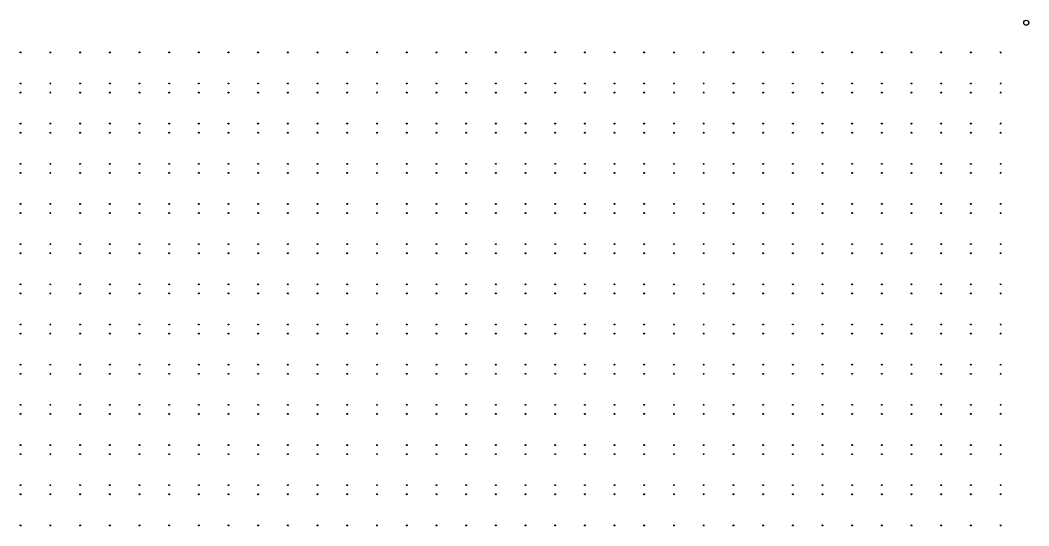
# Model space of a CAD drawing. Extents: x 50 to 173, y 50 to 173.
# Drawn here: x 112.6 to 172.6, y 142.5 to 172.6 of the extents above; entities that cross this region are included whole.
import ezdxf

# ---------------------------------------------------------------- set-up
doc = ezdxf.new("R2010")
doc.units = 0
doc.layers.get('0').update_dxf_attribs({"color": 255, "linetype": 'continuous'})

msp = doc.modelspace()

# ---------------------------------------------------------------- linework, layer by layer
msp.add_circle((172.4, 172.4), 0.15)
at = {"layer": 'PET'}
for centre in [(112.641, 170.635), (114.406, 170.635), (116.171, 170.635), (117.935, 170.635), (119.7, 170.635), (121.465, 170.635), (123.229, 170.635), (124.994, 170.635), (126.759, 170.635), (128.524, 170.635), (130.288, 170.635), (132.053, 170.635), (133.818, 170.635), (135.582, 170.635), (137.347, 170.635), (139.112, 170.635), (140.876, 170.635), (142.641, 170.635), (144.406, 170.635), (146.171, 170.635), (147.935, 170.635), (149.7, 170.635), (151.465, 170.635), (153.229, 170.635), (154.994, 170.635), (156.759, 170.635), (158.524, 170.635), (160.288, 170.635), (162.053, 170.635), (163.818, 170.635), (165.582, 170.635), (167.347, 170.635), (169.112, 170.635), (170.876, 170.635), (112.641, 168.788), (114.406, 168.788), (116.171, 168.788), (117.935, 168.788), (119.7, 168.788), (121.465, 168.788), (123.229, 168.788), (124.994, 168.788), (126.759, 168.788), (128.524, 168.788), (130.288, 168.788), (132.053, 168.788), (133.818, 168.788), (135.582, 168.788), (137.347, 168.788), (139.112, 168.788), (140.876, 168.788), (142.641, 168.788), (144.406, 168.788), (146.171, 168.788), (147.935, 168.788), (149.7, 168.788), (151.465, 168.788), (153.229, 168.788), (154.994, 168.788), (156.759, 168.788), (158.524, 168.788), (160.288, 168.788), (162.053, 168.788), (163.818, 168.788), (165.582, 168.788), (167.347, 168.788), (169.112, 168.788), (170.876, 168.788), (112.641, 168.247), (114.406, 168.247), (116.171, 168.247), (117.935, 168.247), (119.7, 168.247), (121.465, 168.247), (123.229, 168.247), (124.994, 168.247), (126.759, 168.247), (128.524, 168.247), (130.288, 168.247), (132.053, 168.247), (133.818, 168.247), (135.582, 168.247), (137.347, 168.247), (139.112, 168.247), (140.876, 168.247), (142.641, 168.247), (144.406, 168.247), (146.171, 168.247), (147.935, 168.247), (149.7, 168.247), (151.465, 168.247), (153.229, 168.247), (154.994, 168.247), (156.759, 168.247), (158.524, 168.247), (160.288, 168.247), (162.053, 168.247), (163.818, 168.247), (165.582, 168.247), (167.347, 168.247), (169.112, 168.247), (170.876, 168.247), (112.641, 166.4), (114.406, 166.4), (116.171, 166.4), (117.935, 166.4), (119.7, 166.4), (121.465, 166.4), (123.229, 166.4), (124.994, 166.4), (126.759, 166.4), (128.524, 166.4), (130.288, 166.4), (132.053, 166.4), (133.818, 166.4), (135.582, 166.4), (137.347, 166.4), (139.112, 166.4), (140.876, 166.4), (142.641, 166.4), (144.406, 166.4), (146.171, 166.4), (147.935, 166.4), (149.7, 166.4), (151.465, 166.4), (153.229, 166.4), (154.994, 166.4), (156.759, 166.4), (158.524, 166.4), (160.288, 166.4), (162.053, 166.4), (163.818, 166.4), (165.582, 166.4), (167.347, 166.4), (169.112, 166.4), (170.876, 166.4), (112.641, 165.859), (114.406, 165.859), (116.171, 165.859), (117.935, 165.859), (119.7, 165.859), (121.465, 165.859), (123.229, 165.859), (124.994, 165.859), (126.759, 165.859), (128.524, 165.859), (130.288, 165.859), (132.053, 165.859), (133.818, 165.859), (135.582, 165.859), (137.347, 165.859), (139.112, 165.859), (140.876, 165.859), (142.641, 165.859), (144.406, 165.859), (146.171, 165.859), (147.935, 165.859), (149.7, 165.859), (151.465, 165.859), (153.229, 165.859), (154.994, 165.859), (156.759, 165.859), (158.524, 165.859), (160.288, 165.859), (162.053, 165.859), (163.818, 165.859), (165.582, 165.859), (167.347, 165.859), (169.112, 165.859), (170.876, 165.859), (112.641, 164.012), (114.406, 164.012), (116.171, 164.012), (117.935, 164.012), (119.7, 164.012), (121.465, 164.012), (123.229, 164.012), (124.994, 164.012), (126.759, 164.012), (128.524, 164.012), (130.288, 164.012), (132.053, 164.012), (133.818, 164.012), (135.582, 164.012), (137.347, 164.012), (139.112, 164.012), (140.876, 164.012), (142.641, 164.012), (144.406, 164.012), (146.171, 164.012), (147.935, 164.012), (149.7, 164.012), (151.465, 164.012), (153.229, 164.012), (154.994, 164.012), (156.759, 164.012), (158.524, 164.012), (160.288, 164.012), (162.053, 164.012), (163.818, 164.012), (165.582, 164.012), (167.347, 164.012), (169.112, 164.012), (170.876, 164.012), (112.641, 163.471), (114.406, 163.471), (116.171, 163.471), (117.935, 163.471), (119.7, 163.471), (121.465, 163.471), (123.229, 163.471), (124.994, 163.471), (126.759, 163.471), (128.524, 163.471), (130.288, 163.471), (132.053, 163.471), (133.818, 163.471), (135.582, 163.471), (137.347, 163.471), (139.112, 163.471), (140.876, 163.471), (142.641, 163.471), (144.406, 163.471), (146.171, 163.471), (147.935, 163.471), (149.7, 163.471), (151.465, 163.471), (153.229, 163.471), (154.994, 163.471), (156.759, 163.471), (158.524, 163.471), (160.288, 163.471), (162.053, 163.471), (163.818, 163.471), (165.582, 163.471), (167.347, 163.471), (169.112, 163.471), (170.876, 163.471), (112.641, 161.624), (114.406, 161.624), (116.171, 161.624), (117.935, 161.624), (119.7, 161.624), (121.465, 161.624), (123.229, 161.624), (124.994, 161.624), (126.759, 161.624), (128.524, 161.624), (130.288, 161.624), (132.053, 161.624), (133.818, 161.624), (135.582, 161.624), (137.347, 161.624), (139.112, 161.624), (140.876, 161.624), (142.641, 161.624), (144.406, 161.624), (146.171, 161.624), (147.935, 161.624), (149.7, 161.624), (151.465, 161.624), (153.229, 161.624), (154.994, 161.624), (156.759, 161.624), (158.524, 161.624), (160.288, 161.624), (162.053, 161.624), (163.818, 161.624), (165.582, 161.624), (167.347, 161.624), (169.112, 161.624), (170.876, 161.624), (112.641, 161.082), (114.406, 161.082), (116.171, 161.082), (117.935, 161.082), (119.7, 161.082), (121.465, 161.082), (123.229, 161.082), (124.994, 161.082), (126.759, 161.082), (128.524, 161.082), (130.288, 161.082), (132.053, 161.082), (133.818, 161.082), (135.582, 161.082), (137.347, 161.082), (139.112, 161.082), (140.876, 161.082), (142.641, 161.082), (144.406, 161.082), (146.171, 161.082), (147.935, 161.082), (149.7, 161.082), (151.465, 161.082), (153.229, 161.082), (154.994, 161.082), (156.759, 161.082), (158.524, 161.082), (160.288, 161.082), (162.053, 161.082), (163.818, 161.082), (165.582, 161.082), (167.347, 161.082), (169.112, 161.082), (170.876, 161.082), (112.641, 159.235), (114.406, 159.235), (116.171, 159.235), (117.935, 159.235), (119.7, 159.235), (121.465, 159.235), (123.229, 159.235), (124.994, 159.235), (126.759, 159.235), (128.524, 159.235), (130.288, 159.235), (132.053, 159.235), (133.818, 159.235), (135.582, 159.235), (137.347, 159.235), (139.112, 159.235), (140.876, 159.235), (142.641, 159.235), (144.406, 159.235), (146.171, 159.235), (147.935, 159.235), (149.7, 159.235), (151.465, 159.235), (153.229, 159.235), (154.994, 159.235), (156.759, 159.235), (158.524, 159.235), (160.288, 159.235), (162.053, 159.235), (163.818, 159.235), (165.582, 159.235), (167.347, 159.235), (169.112, 159.235), (170.876, 159.235), (112.641, 158.694), (114.406, 158.694), (116.171, 158.694), (117.935, 158.694), (119.7, 158.694), (121.465, 158.694), (123.229, 158.694), (124.994, 158.694), (126.759, 158.694), (128.524, 158.694), (130.288, 158.694), (132.053, 158.694), (133.818, 158.694), (135.582, 158.694), (137.347, 158.694), (139.112, 158.694), (140.876, 158.694), (142.641, 158.694), (144.406, 158.694), (146.171, 158.694), (147.935, 158.694), (149.7, 158.694), (151.465, 158.694), (153.229, 158.694), (154.994, 158.694), (156.759, 158.694), (158.524, 158.694), (160.288, 158.694), (162.053, 158.694), (163.818, 158.694), (165.582, 158.694), (167.347, 158.694), (169.112, 158.694), (170.876, 158.694), (112.641, 156.847), (114.406, 156.847), (116.171, 156.847), (117.935, 156.847), (119.7, 156.847), (121.465, 156.847), (123.229, 156.847), (124.994, 156.847), (126.759, 156.847), (128.524, 156.847), (130.288, 156.847), (132.053, 156.847), (133.818, 156.847), (135.582, 156.847), (137.347, 156.847), (139.112, 156.847), (140.876, 156.847), (142.641, 156.847), (144.406, 156.847), (146.171, 156.847), (147.935, 156.847), (149.7, 156.847), (151.465, 156.847), (153.229, 156.847), (154.994, 156.847), (156.759, 156.847), (158.524, 156.847), (160.288, 156.847), (162.053, 156.847), (163.818, 156.847), (165.582, 156.847), (167.347, 156.847), (169.112, 156.847), (170.876, 156.847), (112.641, 156.306), (114.406, 156.306), (116.171, 156.306), (117.935, 156.306), (119.7, 156.306), (121.465, 156.306), (123.229, 156.306), (124.994, 156.306), (126.759, 156.306), (128.524, 156.306), (130.288, 156.306), (132.053, 156.306), (133.818, 156.306), (135.582, 156.306), (137.347, 156.306), (139.112, 156.306), (140.876, 156.306), (142.641, 156.306), (144.406, 156.306), (146.171, 156.306), (147.935, 156.306), (149.7, 156.306), (151.465, 156.306), (153.229, 156.306), (154.994, 156.306), (156.759, 156.306), (158.524, 156.306), (160.288, 156.306), (162.053, 156.306), (163.818, 156.306), (165.582, 156.306), (167.347, 156.306), (169.112, 156.306), (170.876, 156.306), (112.641, 154.459), (114.406, 154.459), (116.171, 154.459), (117.935, 154.459), (119.7, 154.459), (121.465, 154.459), (123.229, 154.459), (124.994, 154.459), (126.759, 154.459), (128.524, 154.459), (130.288, 154.459), (132.053, 154.459), (133.818, 154.459), (135.582, 154.459), (137.347, 154.459), (139.112, 154.459), (140.876, 154.459), (142.641, 154.459), (144.406, 154.459), (146.171, 154.459), (147.935, 154.459), (149.7, 154.459), (151.465, 154.459), (153.229, 154.459), (154.994, 154.459), (156.759, 154.459), (158.524, 154.459), (160.288, 154.459), (162.053, 154.459), (163.818, 154.459), (165.582, 154.459), (167.347, 154.459), (169.112, 154.459), (170.876, 154.459), (112.641, 153.918), (114.406, 153.918), (116.171, 153.918), (117.935, 153.918), (119.7, 153.918), (121.465, 153.918), (123.229, 153.918), (124.994, 153.918), (126.759, 153.918), (128.524, 153.918), (130.288, 153.918), (132.053, 153.918), (133.818, 153.918), (135.582, 153.918), (137.347, 153.918), (139.112, 153.918), (140.876, 153.918), (142.641, 153.918), (144.406, 153.918), (146.171, 153.918), (147.935, 153.918), (149.7, 153.918), (151.465, 153.918), (153.229, 153.918), (154.994, 153.918), (156.759, 153.918), (158.524, 153.918), (160.288, 153.918), (162.053, 153.918), (163.818, 153.918), (165.582, 153.918), (167.347, 153.918), (169.112, 153.918), (170.876, 153.918), (112.641, 152.071), (114.406, 152.071), (116.171, 152.071), (117.935, 152.071), (119.7, 152.071), (121.465, 152.071), (123.229, 152.071), (124.994, 152.071), (126.759, 152.071), (128.524, 152.071), (130.288, 152.071), (132.053, 152.071), (133.818, 152.071), (135.582, 152.071), (137.347, 152.071), (139.112, 152.071), (140.876, 152.071), (142.641, 152.071), (144.406, 152.071), (146.171, 152.071), (147.935, 152.071), (149.7, 152.071), (151.465, 152.071), (153.229, 152.071), (154.994, 152.071), (156.759, 152.071), (158.524, 152.071), (160.288, 152.071), (162.053, 152.071), (163.818, 152.071), (165.582, 152.071), (167.347, 152.071), (169.112, 152.071), (170.876, 152.071), (112.641, 151.529), (114.406, 151.529), (116.171, 151.529), (117.935, 151.529), (119.7, 151.529), (121.465, 151.529), (123.229, 151.529), (124.994, 151.529), (126.759, 151.529), (128.524, 151.529), (130.288, 151.529), (132.053, 151.529), (133.818, 151.529), (135.582, 151.529), (137.347, 151.529), (139.112, 151.529), (140.876, 151.529), (142.641, 151.529), (144.406, 151.529), (146.171, 151.529), (147.935, 151.529), (149.7, 151.529), (151.465, 151.529), (153.229, 151.529), (154.994, 151.529), (156.759, 151.529), (158.524, 151.529), (160.288, 151.529), (162.053, 151.529), (163.818, 151.529), (165.582, 151.529), (167.347, 151.529), (169.112, 151.529), (170.876, 151.529), (112.641, 149.682), (114.406, 149.682), (116.171, 149.682), (117.935, 149.682), (119.7, 149.682), (121.465, 149.682), (123.229, 149.682), (124.994, 149.682), (126.759, 149.682), (128.524, 149.682), (130.288, 149.682), (132.053, 149.682), (133.818, 149.682), (135.582, 149.682), (137.347, 149.682), (139.112, 149.682), (140.876, 149.682), (142.641, 149.682), (144.406, 149.682), (146.171, 149.682), (147.935, 149.682), (149.7, 149.682), (151.465, 149.682), (153.229, 149.682), (154.994, 149.682), (156.759, 149.682), (158.524, 149.682), (160.288, 149.682), (162.053, 149.682), (163.818, 149.682), (165.582, 149.682), (167.347, 149.682), (169.112, 149.682), (170.876, 149.682), (112.641, 149.141), (114.406, 149.141), (116.171, 149.141), (117.935, 149.141), (119.7, 149.141), (121.465, 149.141), (123.229, 149.141), (124.994, 149.141), (126.759, 149.141), (128.524, 149.141), (130.288, 149.141), (132.053, 149.141), (133.818, 149.141), (135.582, 149.141), (137.347, 149.141), (139.112, 149.141), (140.876, 149.141), (142.641, 149.141), (144.406, 149.141), (146.171, 149.141), (147.935, 149.141), (149.7, 149.141), (151.465, 149.141), (153.229, 149.141), (154.994, 149.141), (156.759, 149.141), (158.524, 149.141), (160.288, 149.141), (162.053, 149.141), (163.818, 149.141), (165.582, 149.141), (167.347, 149.141), (169.112, 149.141), (170.876, 149.141), (112.641, 147.294), (114.406, 147.294), (116.171, 147.294), (117.935, 147.294), (119.7, 147.294), (121.465, 147.294), (123.229, 147.294), (124.994, 147.294), (126.759, 147.294), (128.524, 147.294), (130.288, 147.294), (132.053, 147.294), (133.818, 147.294), (135.582, 147.294), (137.347, 147.294), (139.112, 147.294), (140.876, 147.294), (142.641, 147.294), (144.406, 147.294), (146.171, 147.294), (147.935, 147.294), (149.7, 147.294), (151.465, 147.294), (153.229, 147.294), (154.994, 147.294), (156.759, 147.294), (158.524, 147.294), (160.288, 147.294), (162.053, 147.294), (163.818, 147.294), (165.582, 147.294), (167.347, 147.294), (169.112, 147.294), (170.876, 147.294), (112.641, 146.753), (114.406, 146.753), (116.171, 146.753), (117.935, 146.753), (119.7, 146.753), (121.465, 146.753), (123.229, 146.753), (124.994, 146.753), (126.759, 146.753), (128.524, 146.753), (130.288, 146.753), (132.053, 146.753), (133.818, 146.753), (135.582, 146.753), (137.347, 146.753), (139.112, 146.753), (140.876, 146.753), (142.641, 146.753), (144.406, 146.753), (146.171, 146.753), (147.935, 146.753), (149.7, 146.753), (151.465, 146.753), (153.229, 146.753), (154.994, 146.753), (156.759, 146.753), (158.524, 146.753), (160.288, 146.753), (162.053, 146.753), (163.818, 146.753), (165.582, 146.753), (167.347, 146.753), (169.112, 146.753), (170.876, 146.753), (112.641, 144.906), (114.406, 144.906), (116.171, 144.906), (117.935, 144.906), (119.7, 144.906), (121.465, 144.906), (123.229, 144.906), (124.994, 144.906), (126.759, 144.906), (128.524, 144.906), (130.288, 144.906), (132.053, 144.906), (133.818, 144.906), (135.582, 144.906), (137.347, 144.906), (139.112, 144.906), (140.876, 144.906), (142.641, 144.906), (144.406, 144.906), (146.171, 144.906), (147.935, 144.906), (149.7, 144.906), (151.465, 144.906), (153.229, 144.906), (154.994, 144.906), (156.759, 144.906), (158.524, 144.906), (160.288, 144.906), (162.053, 144.906), (163.818, 144.906), (165.582, 144.906), (167.347, 144.906), (169.112, 144.906), (170.876, 144.906), (112.641, 144.365), (114.406, 144.365), (116.171, 144.365), (117.935, 144.365), (119.7, 144.365), (121.465, 144.365), (123.229, 144.365), (124.994, 144.365), (126.759, 144.365), (128.524, 144.365), (130.288, 144.365), (132.053, 144.365), (133.818, 144.365), (135.582, 144.365), (137.347, 144.365), (139.112, 144.365), (140.876, 144.365), (142.641, 144.365), (144.406, 144.365), (146.171, 144.365), (147.935, 144.365), (149.7, 144.365), (151.465, 144.365), (153.229, 144.365), (154.994, 144.365), (156.759, 144.365), (158.524, 144.365), (160.288, 144.365), (162.053, 144.365), (163.818, 144.365), (165.582, 144.365), (167.347, 144.365), (169.112, 144.365), (170.876, 144.365), (112.641, 142.518), (114.406, 142.518), (116.171, 142.518), (117.935, 142.518), (119.7, 142.518), (121.465, 142.518), (123.229, 142.518), (124.994, 142.518), (126.759, 142.518), (128.524, 142.518), (130.288, 142.518), (132.053, 142.518), (133.818, 142.518), (135.582, 142.518), (137.347, 142.518), (139.112, 142.518), (140.876, 142.518), (142.641, 142.518), (144.406, 142.518), (146.171, 142.518), (147.935, 142.518), (149.7, 142.518), (151.465, 142.518), (153.229, 142.518), (154.994, 142.518), (156.759, 142.518), (158.524, 142.518), (160.288, 142.518), (162.053, 142.518), (163.818, 142.518), (165.582, 142.518), (167.347, 142.518), (169.112, 142.518), (170.876, 142.518)]:
    msp.add_circle(centre, 0.005, dxfattribs=at)
at = {"layer": 'V3'}
for centre in [(112.641, 170.635), (114.406, 170.635), (116.171, 170.635), (117.935, 170.635), (119.7, 170.635), (121.465, 170.635), (123.229, 170.635), (124.994, 170.635), (126.759, 170.635), (128.524, 170.635), (130.288, 170.635), (132.053, 170.635), (133.818, 170.635), (135.582, 170.635), (137.347, 170.635), (139.112, 170.635), (140.876, 170.635), (142.641, 170.635), (144.406, 170.635), (146.171, 170.635), (147.935, 170.635), (149.7, 170.635), (151.465, 170.635), (153.229, 170.635), (154.994, 170.635), (156.759, 170.635), (158.524, 170.635), (160.288, 170.635), (162.053, 170.635), (163.818, 170.635), (165.582, 170.635), (167.347, 170.635), (169.112, 170.635), (170.876, 170.635), (112.641, 168.788), (114.406, 168.788), (116.171, 168.788), (117.935, 168.788), (119.7, 168.788), (121.465, 168.788), (123.229, 168.788), (124.994, 168.788), (126.759, 168.788), (128.524, 168.788), (130.288, 168.788), (132.053, 168.788), (133.818, 168.788), (135.582, 168.788), (137.347, 168.788), (139.112, 168.788), (140.876, 168.788), (142.641, 168.788), (144.406, 168.788), (146.171, 168.788), (147.935, 168.788), (149.7, 168.788), (151.465, 168.788), (153.229, 168.788), (154.994, 168.788), (156.759, 168.788), (158.524, 168.788), (160.288, 168.788), (162.053, 168.788), (163.818, 168.788), (165.582, 168.788), (167.347, 168.788), (169.112, 168.788), (170.876, 168.788), (112.641, 168.247), (114.406, 168.247), (116.171, 168.247), (117.935, 168.247), (119.7, 168.247), (121.465, 168.247), (123.229, 168.247), (124.994, 168.247), (126.759, 168.247), (128.524, 168.247), (130.288, 168.247), (132.053, 168.247), (133.818, 168.247), (135.582, 168.247), (137.347, 168.247), (139.112, 168.247), (140.876, 168.247), (142.641, 168.247), (144.406, 168.247), (146.171, 168.247), (147.935, 168.247), (149.7, 168.247), (151.465, 168.247), (153.229, 168.247), (154.994, 168.247), (156.759, 168.247), (158.524, 168.247), (160.288, 168.247), (162.053, 168.247), (163.818, 168.247), (165.582, 168.247), (167.347, 168.247), (169.112, 168.247), (170.876, 168.247), (112.641, 166.4), (114.406, 166.4), (116.171, 166.4), (117.935, 166.4), (119.7, 166.4), (121.465, 166.4), (123.229, 166.4), (124.994, 166.4), (126.759, 166.4), (128.524, 166.4), (130.288, 166.4), (132.053, 166.4), (133.818, 166.4), (135.582, 166.4), (137.347, 166.4), (139.112, 166.4), (140.876, 166.4), (142.641, 166.4), (144.406, 166.4), (146.171, 166.4), (147.935, 166.4), (149.7, 166.4), (151.465, 166.4), (153.229, 166.4), (154.994, 166.4), (156.759, 166.4), (158.524, 166.4), (160.288, 166.4), (162.053, 166.4), (163.818, 166.4), (165.582, 166.4), (167.347, 166.4), (169.112, 166.4), (170.876, 166.4), (112.641, 165.859), (114.406, 165.859), (116.171, 165.859), (117.935, 165.859), (119.7, 165.859), (121.465, 165.859), (123.229, 165.859), (124.994, 165.859), (126.759, 165.859), (128.524, 165.859), (130.288, 165.859), (132.053, 165.859), (133.818, 165.859), (135.582, 165.859), (137.347, 165.859), (139.112, 165.859), (140.876, 165.859), (142.641, 165.859), (144.406, 165.859), (146.171, 165.859), (147.935, 165.859), (149.7, 165.859), (151.465, 165.859), (153.229, 165.859), (154.994, 165.859), (156.759, 165.859), (158.524, 165.859), (160.288, 165.859), (162.053, 165.859), (163.818, 165.859), (165.582, 165.859), (167.347, 165.859), (169.112, 165.859), (170.876, 165.859), (112.641, 164.012), (114.406, 164.012), (116.171, 164.012), (117.935, 164.012), (119.7, 164.012), (121.465, 164.012), (123.229, 164.012), (124.994, 164.012), (126.759, 164.012), (128.524, 164.012), (130.288, 164.012), (132.053, 164.012), (133.818, 164.012), (135.582, 164.012), (137.347, 164.012), (139.112, 164.012), (140.876, 164.012), (142.641, 164.012), (144.406, 164.012), (146.171, 164.012), (147.935, 164.012), (149.7, 164.012), (151.465, 164.012), (153.229, 164.012), (154.994, 164.012), (156.759, 164.012), (158.524, 164.012), (160.288, 164.012), (162.053, 164.012), (163.818, 164.012), (165.582, 164.012), (167.347, 164.012), (169.112, 164.012), (170.876, 164.012), (112.641, 163.471), (114.406, 163.471), (116.171, 163.471), (117.935, 163.471), (119.7, 163.471), (121.465, 163.471), (123.229, 163.471), (124.994, 163.471), (126.759, 163.471), (128.524, 163.471), (130.288, 163.471), (132.053, 163.471), (133.818, 163.471), (135.582, 163.471), (137.347, 163.471), (139.112, 163.471), (140.876, 163.471), (142.641, 163.471), (144.406, 163.471), (146.171, 163.471), (147.935, 163.471), (149.7, 163.471), (151.465, 163.471), (153.229, 163.471), (154.994, 163.471), (156.759, 163.471), (158.524, 163.471), (160.288, 163.471), (162.053, 163.471), (163.818, 163.471), (165.582, 163.471), (167.347, 163.471), (169.112, 163.471), (170.876, 163.471), (112.641, 161.624), (114.406, 161.624), (116.171, 161.624), (117.935, 161.624), (119.7, 161.624), (121.465, 161.624), (123.229, 161.624), (124.994, 161.624), (126.759, 161.624), (128.524, 161.624), (130.288, 161.624), (132.053, 161.624), (133.818, 161.624), (135.582, 161.624), (137.347, 161.624), (139.112, 161.624), (140.876, 161.624), (142.641, 161.624), (144.406, 161.624), (146.171, 161.624), (147.935, 161.624), (149.7, 161.624), (151.465, 161.624), (153.229, 161.624), (154.994, 161.624), (156.759, 161.624), (158.524, 161.624), (160.288, 161.624), (162.053, 161.624), (163.818, 161.624), (165.582, 161.624), (167.347, 161.624), (169.112, 161.624), (170.876, 161.624), (112.641, 161.082), (114.406, 161.082), (116.171, 161.082), (117.935, 161.082), (119.7, 161.082), (121.465, 161.082), (123.229, 161.082), (124.994, 161.082), (126.759, 161.082), (128.524, 161.082), (130.288, 161.082), (132.053, 161.082), (133.818, 161.082), (135.582, 161.082), (137.347, 161.082), (139.112, 161.082), (140.876, 161.082), (142.641, 161.082), (144.406, 161.082), (146.171, 161.082), (147.935, 161.082), (149.7, 161.082), (151.465, 161.082), (153.229, 161.082), (154.994, 161.082), (156.759, 161.082), (158.524, 161.082), (160.288, 161.082), (162.053, 161.082), (163.818, 161.082), (165.582, 161.082), (167.347, 161.082), (169.112, 161.082), (170.876, 161.082), (112.641, 159.235), (114.406, 159.235), (116.171, 159.235), (117.935, 159.235), (119.7, 159.235), (121.465, 159.235), (123.229, 159.235), (124.994, 159.235), (126.759, 159.235), (128.524, 159.235), (130.288, 159.235), (132.053, 159.235), (133.818, 159.235), (135.582, 159.235), (137.347, 159.235), (139.112, 159.235), (140.876, 159.235), (142.641, 159.235), (144.406, 159.235), (146.171, 159.235), (147.935, 159.235), (149.7, 159.235), (151.465, 159.235), (153.229, 159.235), (154.994, 159.235), (156.759, 159.235), (158.524, 159.235), (160.288, 159.235), (162.053, 159.235), (163.818, 159.235), (165.582, 159.235), (167.347, 159.235), (169.112, 159.235), (170.876, 159.235), (112.641, 158.694), (114.406, 158.694), (116.171, 158.694), (117.935, 158.694), (119.7, 158.694), (121.465, 158.694), (123.229, 158.694), (124.994, 158.694), (126.759, 158.694), (128.524, 158.694), (130.288, 158.694), (132.053, 158.694), (133.818, 158.694), (135.582, 158.694), (137.347, 158.694), (139.112, 158.694), (140.876, 158.694), (142.641, 158.694), (144.406, 158.694), (146.171, 158.694), (147.935, 158.694), (149.7, 158.694), (151.465, 158.694), (153.229, 158.694), (154.994, 158.694), (156.759, 158.694), (158.524, 158.694), (160.288, 158.694), (162.053, 158.694), (163.818, 158.694), (165.582, 158.694), (167.347, 158.694), (169.112, 158.694), (170.876, 158.694), (112.641, 156.847), (114.406, 156.847), (116.171, 156.847), (117.935, 156.847), (119.7, 156.847), (121.465, 156.847), (123.229, 156.847), (124.994, 156.847), (126.759, 156.847), (128.524, 156.847), (130.288, 156.847), (132.053, 156.847), (133.818, 156.847), (135.582, 156.847), (137.347, 156.847), (139.112, 156.847), (140.876, 156.847), (142.641, 156.847), (144.406, 156.847), (146.171, 156.847), (147.935, 156.847), (149.7, 156.847), (151.465, 156.847), (153.229, 156.847), (154.994, 156.847), (156.759, 156.847), (158.524, 156.847), (160.288, 156.847), (162.053, 156.847), (163.818, 156.847), (165.582, 156.847), (167.347, 156.847), (169.112, 156.847), (170.876, 156.847), (112.641, 156.306), (114.406, 156.306), (116.171, 156.306), (117.935, 156.306), (119.7, 156.306), (121.465, 156.306), (123.229, 156.306), (124.994, 156.306), (126.759, 156.306), (128.524, 156.306), (130.288, 156.306), (132.053, 156.306), (133.818, 156.306), (135.582, 156.306), (137.347, 156.306), (139.112, 156.306), (140.876, 156.306), (142.641, 156.306), (144.406, 156.306), (146.171, 156.306), (147.935, 156.306), (149.7, 156.306), (151.465, 156.306), (153.229, 156.306), (154.994, 156.306), (156.759, 156.306), (158.524, 156.306), (160.288, 156.306), (162.053, 156.306), (163.818, 156.306), (165.582, 156.306), (167.347, 156.306), (169.112, 156.306), (170.876, 156.306), (112.641, 154.459), (114.406, 154.459), (116.171, 154.459), (117.935, 154.459), (119.7, 154.459), (121.465, 154.459), (123.229, 154.459), (124.994, 154.459), (126.759, 154.459), (128.524, 154.459), (130.288, 154.459), (132.053, 154.459), (133.818, 154.459), (135.582, 154.459), (137.347, 154.459), (139.112, 154.459), (140.876, 154.459), (142.641, 154.459), (144.406, 154.459), (146.171, 154.459), (147.935, 154.459), (149.7, 154.459), (151.465, 154.459), (153.229, 154.459), (154.994, 154.459), (156.759, 154.459), (158.524, 154.459), (160.288, 154.459), (162.053, 154.459), (163.818, 154.459), (165.582, 154.459), (167.347, 154.459), (169.112, 154.459), (170.876, 154.459), (112.641, 153.918), (114.406, 153.918), (116.171, 153.918), (117.935, 153.918), (119.7, 153.918), (121.465, 153.918), (123.229, 153.918), (124.994, 153.918), (126.759, 153.918), (128.524, 153.918), (130.288, 153.918), (132.053, 153.918), (133.818, 153.918), (135.582, 153.918), (137.347, 153.918), (139.112, 153.918), (140.876, 153.918), (142.641, 153.918), (144.406, 153.918), (146.171, 153.918), (147.935, 153.918), (149.7, 153.918), (151.465, 153.918), (153.229, 153.918), (154.994, 153.918), (156.759, 153.918), (158.524, 153.918), (160.288, 153.918), (162.053, 153.918), (163.818, 153.918), (165.582, 153.918), (167.347, 153.918), (169.112, 153.918), (170.876, 153.918), (112.641, 152.071), (114.406, 152.071), (116.171, 152.071), (117.935, 152.071), (119.7, 152.071), (121.465, 152.071), (123.229, 152.071), (124.994, 152.071), (126.759, 152.071), (128.524, 152.071), (130.288, 152.071), (132.053, 152.071), (133.818, 152.071), (135.582, 152.071), (137.347, 152.071), (139.112, 152.071), (140.876, 152.071), (142.641, 152.071), (144.406, 152.071), (146.171, 152.071), (147.935, 152.071), (149.7, 152.071), (151.465, 152.071), (153.229, 152.071), (154.994, 152.071), (156.759, 152.071), (158.524, 152.071), (160.288, 152.071), (162.053, 152.071), (163.818, 152.071), (165.582, 152.071), (167.347, 152.071), (169.112, 152.071), (170.876, 152.071), (112.641, 151.529), (114.406, 151.529), (116.171, 151.529), (117.935, 151.529), (119.7, 151.529), (121.465, 151.529), (123.229, 151.529), (124.994, 151.529), (126.759, 151.529), (128.524, 151.529), (130.288, 151.529), (132.053, 151.529), (133.818, 151.529), (135.582, 151.529), (137.347, 151.529), (139.112, 151.529), (140.876, 151.529), (142.641, 151.529), (144.406, 151.529), (146.171, 151.529), (147.935, 151.529), (149.7, 151.529), (151.465, 151.529), (153.229, 151.529), (154.994, 151.529), (156.759, 151.529), (158.524, 151.529), (160.288, 151.529), (162.053, 151.529), (163.818, 151.529), (165.582, 151.529), (167.347, 151.529), (169.112, 151.529), (170.876, 151.529), (112.641, 149.682), (114.406, 149.682), (116.171, 149.682), (117.935, 149.682), (119.7, 149.682), (121.465, 149.682), (123.229, 149.682), (124.994, 149.682), (126.759, 149.682), (128.524, 149.682), (130.288, 149.682), (132.053, 149.682), (133.818, 149.682), (135.582, 149.682), (137.347, 149.682), (139.112, 149.682), (140.876, 149.682), (142.641, 149.682), (144.406, 149.682), (146.171, 149.682), (147.935, 149.682), (149.7, 149.682), (151.465, 149.682), (153.229, 149.682), (154.994, 149.682), (156.759, 149.682), (158.524, 149.682), (160.288, 149.682), (162.053, 149.682), (163.818, 149.682), (165.582, 149.682), (167.347, 149.682), (169.112, 149.682), (170.876, 149.682), (112.641, 149.141), (114.406, 149.141), (116.171, 149.141), (117.935, 149.141), (119.7, 149.141), (121.465, 149.141), (123.229, 149.141), (124.994, 149.141), (126.759, 149.141), (128.524, 149.141), (130.288, 149.141), (132.053, 149.141), (133.818, 149.141), (135.582, 149.141), (137.347, 149.141), (139.112, 149.141), (140.876, 149.141), (142.641, 149.141), (144.406, 149.141), (146.171, 149.141), (147.935, 149.141), (149.7, 149.141), (151.465, 149.141), (153.229, 149.141), (154.994, 149.141), (156.759, 149.141), (158.524, 149.141), (160.288, 149.141), (162.053, 149.141), (163.818, 149.141), (165.582, 149.141), (167.347, 149.141), (169.112, 149.141), (170.876, 149.141), (112.641, 147.294), (114.406, 147.294), (116.171, 147.294), (117.935, 147.294), (119.7, 147.294), (121.465, 147.294), (123.229, 147.294), (124.994, 147.294), (126.759, 147.294), (128.524, 147.294), (130.288, 147.294), (132.053, 147.294), (133.818, 147.294), (135.582, 147.294), (137.347, 147.294), (139.112, 147.294), (140.876, 147.294), (142.641, 147.294), (144.406, 147.294), (146.171, 147.294), (147.935, 147.294), (149.7, 147.294), (151.465, 147.294), (153.229, 147.294), (154.994, 147.294), (156.759, 147.294), (158.524, 147.294), (160.288, 147.294), (162.053, 147.294), (163.818, 147.294), (165.582, 147.294), (167.347, 147.294), (169.112, 147.294), (170.876, 147.294), (112.641, 146.753), (114.406, 146.753), (116.171, 146.753), (117.935, 146.753), (119.7, 146.753), (121.465, 146.753), (123.229, 146.753), (124.994, 146.753), (126.759, 146.753), (128.524, 146.753), (130.288, 146.753), (132.053, 146.753), (133.818, 146.753), (135.582, 146.753), (137.347, 146.753), (139.112, 146.753), (140.876, 146.753), (142.641, 146.753), (144.406, 146.753), (146.171, 146.753), (147.935, 146.753), (149.7, 146.753), (151.465, 146.753), (153.229, 146.753), (154.994, 146.753), (156.759, 146.753), (158.524, 146.753), (160.288, 146.753), (162.053, 146.753), (163.818, 146.753), (165.582, 146.753), (167.347, 146.753), (169.112, 146.753), (170.876, 146.753), (112.641, 144.906), (114.406, 144.906), (116.171, 144.906), (117.935, 144.906), (119.7, 144.906), (121.465, 144.906), (123.229, 144.906), (124.994, 144.906), (126.759, 144.906), (128.524, 144.906), (130.288, 144.906), (132.053, 144.906), (133.818, 144.906), (135.582, 144.906), (137.347, 144.906), (139.112, 144.906), (140.876, 144.906), (142.641, 144.906), (144.406, 144.906), (146.171, 144.906), (147.935, 144.906), (149.7, 144.906), (151.465, 144.906), (153.229, 144.906), (154.994, 144.906), (156.759, 144.906), (158.524, 144.906), (160.288, 144.906), (162.053, 144.906), (163.818, 144.906), (165.582, 144.906), (167.347, 144.906), (169.112, 144.906), (170.876, 144.906), (112.641, 144.365), (114.406, 144.365), (116.171, 144.365), (117.935, 144.365), (119.7, 144.365), (121.465, 144.365), (123.229, 144.365), (124.994, 144.365), (126.759, 144.365), (128.524, 144.365), (130.288, 144.365), (132.053, 144.365), (133.818, 144.365), (135.582, 144.365), (137.347, 144.365), (139.112, 144.365), (140.876, 144.365), (142.641, 144.365), (144.406, 144.365), (146.171, 144.365), (147.935, 144.365), (149.7, 144.365), (151.465, 144.365), (153.229, 144.365), (154.994, 144.365), (156.759, 144.365), (158.524, 144.365), (160.288, 144.365), (162.053, 144.365), (163.818, 144.365), (165.582, 144.365), (167.347, 144.365), (169.112, 144.365), (170.876, 144.365), (112.641, 142.518), (114.406, 142.518), (116.171, 142.518), (117.935, 142.518), (119.7, 142.518), (121.465, 142.518), (123.229, 142.518), (124.994, 142.518), (126.759, 142.518), (128.524, 142.518), (130.288, 142.518), (132.053, 142.518), (133.818, 142.518), (135.582, 142.518), (137.347, 142.518), (139.112, 142.518), (140.876, 142.518), (142.641, 142.518), (144.406, 142.518), (146.171, 142.518), (147.935, 142.518), (149.7, 142.518), (151.465, 142.518), (153.229, 142.518), (154.994, 142.518), (156.759, 142.518), (158.524, 142.518), (160.288, 142.518), (162.053, 142.518), (163.818, 142.518), (165.582, 142.518), (167.347, 142.518), (169.112, 142.518), (170.876, 142.518)]:
    msp.add_circle(centre, 0.0267, dxfattribs=at)

doc.saveas('drawing.dxf')
